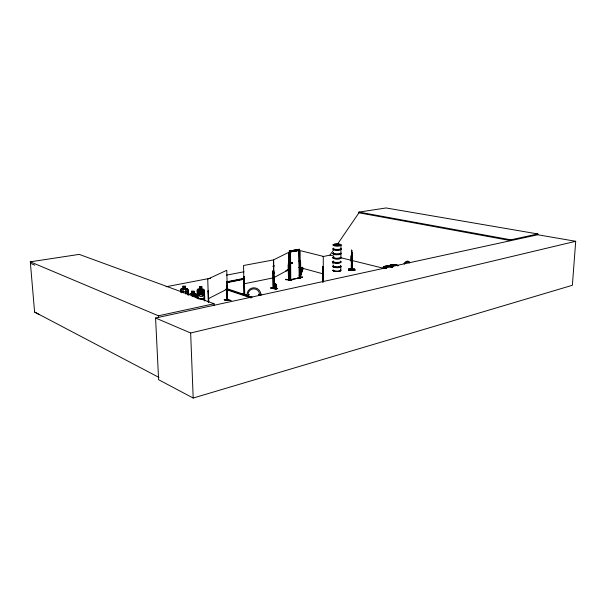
<?xml version="1.0" encoding="UTF-8"?>
<svg xmlns="http://www.w3.org/2000/svg" width="606" height="606" viewBox="0 0 606 606"><rect width="100%" height="100%" fill="white"/><g stroke="black" fill="none" stroke-linecap="round" stroke-linejoin="round"><path stroke-width="0.91" d="M322.672 281.911L322.687 266.988L323.271 267.057L322.687 266.988M322.846 281.873L322.862 266.951M323.074 282.025L323.096 267.094M323.248 281.987L323.278 256.376L300.129 250.589L300.281 277.881L300.72 277.995L300.667 277.351L300.061 277.29L300.531 277.427M351.745 268.178L351.404 266.049M351.571 259.565L351.442 258.406L351.518 258.868M351.654 257.633L351.503 256.338L351.563 257.512M351.404 266.004L351.283 256.755M351.382 260.928L351.442 257.421L351.351 258.247M333.012 264.095L333.012 262.216M351.283 256.929L351.283 256.52M340.814 270.465L340.837 266.852M340.943 249.414L340.913 253.194A4 0.864 0.3 0 1 336.277 254.255A4 0.864 0.3 0 1 333.626 252.922M340.943 248.649L340.973 244.991A3.962 0.818 0.3 0 0 335.194 244.203A3.962 0.818 0.3 0 0 334.906 245.612A3.962 0.818 0.3 0 0 340.981 244.991M348.723 270.018L355.01 270.155L348.723 270.094L354.995 269.753L355.01 270.17L348.738 270.162M351.328 258.967L351.215 256.52M351.313 260.33L351.268 261.125L351.275 258.209M351.427 260.489L351.359 255.679L351.192 258.512M351.639 252.376L351.7 269.95M351.904 253.702L351.745 270.094L351.685 250.089L351.722 268.776M351.692 268.64L351.995 270.087L351.881 252.831M351.988 270.071L351.942 269.337M354.692 268.625L348.458 268.519M337.398 244.339L358.949 212.804L358.957 212.1L386.098 207.964L537.84 233.961L537.787 234.764L155.575 318.014L158.613 379.72L193.185 398.036L572.375 285.282L575.7 241.294L537.787 234.764M351.472 259.338L351.495 259.845M351.7 257.505L351.722 252.672L351.791 253.49M351.541 269.253C351.359 263.512 351.919 272.73 351.298 268.079M351.722 250.907L351.745 251.513M351.738 260.951L351.851 259.088M351.904 253.747C351.76 250.157 351.874 263.618 351.768 255.793L351.563 257.482M351.351 257.05L351.382 256.202L351.556 258.414M351.495 265.564L351.442 266.928L351.344 264.655M351.753 257.247L351.692 258.626L351.321 255.126L351.359 255.717M351.291 255.717L351.321 255.126M537.84 233.961L510.828 239.817L510.782 240.65L358.949 212.804M227.008 299.826L227.629 299.667L227.614 300.371L227 300.493L227.394 300.296M351.571 252.414L351.601 251.801L351.738 252.179M273.298 288.017L273.859 287.888L273.117 288.6L272.935 270.859L273.42 270.761L273.867 288.532L273.579 287.858M351.525 261.822L351.533 260.292M275.132 287.191C274.935 278.404 279.449 291.168 273.783 288.358M274.98 288.517L275.404 284.047L274.548 288.403M351.616 252.634L351.669 252.179M276.889 288.789L277.018 288.63C268.413 288.183 268.746 287.517 277.04 288.35L277.003 288.691M270.776 287.752L270.647 288.168L277.04 288.714M244.779 294.774L244.173 276.518L243.657 276.624L244.15 294.895L243.559 265.504L273.427 259.936L273.867 288.547L273.215 288.577M203.934 298.947L204.601 296.645L204.351 290.266M203.995 299.031L199.329 298.803L203.995 299.031L204.654 296.682M297.637 278.071L302.636 277.018L297.629 278.321M302.402 277.283L297.425 278.351M241.938 293.834L246.187 295.569M303.174 268.003L299.75 277.737M300.379 276.056L303.174 268.511M299.758 274.359L300.394 272.685M301.023 271.003L301.97 268.488M299.122 275.518L302.288 267.148M351.419 268.072L352.025 269.481L351.51 268.367M292.039 262.762L291.471 263.284L291.547 262.671M292.137 263.322L292.13 262.769M351.586 262.148L351.336 261.065L351.442 262.368M391.241 265.352C394.514 266.117 388.484 265.443 391.953 265.723M391.681 265.579L392.067 265.595L391.59 265.769M397.741 265.792A4.409 1.007 1.2 0 0 391.218 265.398L391.431 265.723M385.742 267.072L385.484 267.11M385.795 266.882L385.136 266.678M386.037 266.973L385.158 266.693M194.109 296.41C196.617 293.827 193.216 293.971 193.185 296.637C193.435 294.584 189.526 293.092 191.928 295.864M333.997 256.073L329.997 255.111L333.717 249.717M338.913 258.709L339.511 258.664L338.83 258.679M288.744 280.04L288.486 252.467L273.67 259.807L274.026 288.403L274.086 287.577M288.524 279.533L288.585 279.525M339.102 245.65L339.595 245.672L338.898 245.665M273.829 287.721L274.336 287.767M334.853 244.816L335.466 244.642L334.754 244.43M335.58 244.642L334.497 244.597M334.959 244.635L335.323 244.445M187.375 290.956L188.042 290.971L187.375 290.956L187.519 294.645M189.602 294.168L190.398 293.372L191.905 293.471L191.814 291.069L194.162 291.213L194.223 293.637L195.844 293.713L196.624 294.614L196.73 298.303M197.518 297.932L197.223 289.918L198.064 289.085C201.98 290.433 196.905 284.646 201.942 286.85L201.919 289.357L203.177 290.183L203.328 294.675L202.199 296.539L199.957 296.44L198.692 294.471L198.533 289.986L199.7 289.236L199.616 286.827L201.942 286.85M181.459 290.797C179.762 290.592 182.883 291.001 181.535 292.645M187.936 289.524L188.178 295.092L187.936 289.524L187.148 288.623L185.497 288.577M227.644 300.341L226.758 270.299L207.737 279.161L208.502 302.258M185.375 286.199L185.398 288.676M292.168 263.307L291.607 263.049M260.739 295.274L261.883 294.236L260.762 294.258A6.825 6.568 0.5 0 0 253.808 287.797A6.825 6.568 0.5 0 0 247.112 294.493L245.983 294.516L247.649 296.008L249.271 294.455L248.127 294.478A5.696 5.484 0.5 0 1 253.717 288.888A5.696 5.484 0.5 0 1 259.519 294.281L258.391 294.296L259.573 295.289M203.866 291.675L204.525 291.706L203.866 291.675L204.078 300.068M197.458 296.364L198.442 298.682M198.064 289.085L203.661 289.327L204.457 290.221L204.767 301.023M201.995 289.274L203.661 289.327M198.018 291.418L197.283 291.463L198.018 291.418L198.207 298.887M197.223 289.918L197.594 297.864M241.696 294.19L245.869 295.637L241.673 294.228L241.976 293.796M196.624 294.614L195.783 293.812L190.398 293.478M194.162 291.213L194.147 293.705M190.852 294.281L191.988 293.554M300.068 277.927L300.667 277.987L300.568 261.057L300.015 260.989L300.129 277.942M291.698 279.934L285.638 279.343L291.706 280.222M285.646 279.699L291.827 280.207M273.109 287.956L273.859 287.903M391.953 265.489L390.915 265.61M384.893 266.776L384.78 267.079M230.742 300.303L224.303 299.569L230.916 300.568L224.296 299.955L224.281 299.569L230.75 300.561M273.912 277.639L288.645 269.662M244.316 294.88C244.112 293.607 244.779 293.986 244.082 294.804M274.117 288.373L273.814 270.662M288.373 262.913L288.517 280.177L288.153 264.875M208.381 298.682L227.273 289.047M208.267 302.227L208.229 290.857L208.828 302.083M208.456 290.888L207.896 291.024M226.546 281.851L226.849 281.692M339.057 258.406L338.905 258.557M334.656 244.672L335.118 244.786M227.348 300.493L226.955 285.471M244.066 294.819L244.582 294.721L244.173 276.518M392.143 265.67L391.696 265.769M384.772 266.92L385.371 266.822M385.257 266.882L385.969 266.935M391.378 265.519L390.991 265.731M155.575 318.014L190.655 332.997L575.7 241.294M275.927 289.168L271.7 287.502M38.898 314.362L34.595 312.045L30.3 261.822L158.416 315.794L214.054 303.75L214.107 305.5L213.706 305.356M276.222 289.062L271.708 287.752M275.45 288.797C283.26 288.183 268.481 288.403 275.45 288.857M300.568 261.057L300.72 277.995M299.243 249.263L299.591 277.896L299.243 249.263L289.274 251.066L289.524 279.911L289.592 251.255L299.296 249.498M289.524 279.911L290.433 279.813L290.198 251.899L298.713 250.354L299.22 278.071L290.41 279.707M291.251 279.533L299.591 277.896M243.968 283.835L273.67 277.783M244.324 276.563L243.657 276.624M227.25 282.078L243.923 278.76M272.639 273.048L274.495 272.677M286.54 270.284L290.244 269.549M226.515 282.366L244.112 278.866M287.63 270.208L289.479 269.837M227.265 282.616L243.938 279.29M272.647 273.564L274.503 273.192M285.615 270.973L290.244 270.056M299.508 268.208L302.288 267.655M226.5 281.828L244.097 278.336M272.806 272.639L274.654 272.268M288.547 269.511L290.403 269.147M298.735 267.488L300.584 267.125M166.112 286.752L210.638 278.192M226.402 275.162L244.029 271.768M272.783 266.239L274.639 265.882M288.547 263.209L290.494 263.209M298.75 261.247L300.606 260.891M322.869 256.611L330.035 255.103M291.357 262.883L292.16 262.83M298.766 250.27L290.138 251.838L290.38 279.828M289.274 251.066L299.425 249.308M298.69 250.384L290.168 251.914L299.061 250.483M244.627 294.046L244.642 294.705M385.833 267.041L384.893 267.11M30.3 261.822L79.197 254.384L214.054 303.75M273.351 288.001L273.306 288.661L272.935 270.859M391.574 265.473L391.279 265.36A4.409 1.007 1.2 0 0 390.9 266.905A4.439 1.023 1.1 0 0 384.59 266.822A4.439 1.023 1.1 0 0 384.651 268.269M300.462 278.025L300.296 277.26M351.775 250.528L351.753 250.089M351.586 257.747L351.594 259.876L351.351 259.065M348.723 269.799L354.995 269.791M351.503 260.868L351.328 258.913M351.571 262.042L351.616 261.171L351.639 262.057M351.298 268.132L351.291 266.004M185.398 286.176L182.951 286.13L183.042 288.532L181.497 288.464L180.656 289.312L180.77 292.062M181.512 288.57L187.118 288.698L187.852 289.554M180.77 291.554L188.049 291.759M385.371 266.92L385.59 266.701M276.503 287.274L275.571 284.017L275.609 285.585M275.465 284.116L275.578 288.554M334.762 244.756L334.921 244.779M224.462 299.818L230.916 300.546M358.957 212.1L510.828 239.817M341.322 257.876L383.462 268.246M300.228 267.617L323.263 273.912M290.35 262.443L290.365 263.595M243.627 294.645L246.142 295.478M227.28 288.774L252.217 297.152M227.068 289.304L251.104 297.394M225.303 289.251L251.119 297.97M30.421 263.277L34.747 265.155M288.797 280.017L288.433 279.389M34.595 312.045L158.954 377.417M291.903 263.443L291.675 262.799M185.413 288.653L186.663 289.486L186.837 293.963M194.178 293.69L195.374 294.561L195.473 297.243M197.488 296.342L198.367 298.781M275.73 284.093L276.654 288.395M351.601 251.876L351.738 252.747M351.662 252.853L351.745 253.263M351.624 256.603L351.707 257.02M351.518 258.489L351.586 258.913M351.419 261.156L351.488 261.587M351.382 264.89L351.457 265.33M275.669 284.025L276.139 287.183M351.374 257.202L351.495 258.05M351.344 260.065L351.472 260.928M275.654 284.108L276.2 288.509M158.416 315.794L158.507 317.673M183.057 286.191L183.133 288.615L181.974 289.357L182.08 292.039M183.33 292.971L183.186 289.388L185.451 289.456L185.625 293.925M181.391 290.865L181.467 292.713M180.762 289.32L180.853 292.077M190.655 332.997L193.185 398.036M194.306 297.167L194.208 294.486L192.019 294.349L192.087 296.137M191.897 291.153L191.958 293.577M196.518 294.66L196.617 297.394M208.472 298.326L208.6 302.061M226.773 281.873L227.25 300.523M226.727 288.464L227.023 300.5M289.456 251.111L289.706 279.964M290.532 252.005L290.766 279.813M340.86 249.195A3.947 0.833 0.3 0 1 336.307 250.172A3.947 0.833 0.3 0 1 333.694 248.892M340.83 252.975A3.939 0.848 0.3 0 1 336.292 253.975A3.939 0.848 0.3 0 1 333.679 252.664M333.671 253.429A3.939 0.856 0.3 0 0 335.785 254.709A3.939 0.856 0.3 0 0 340.92 253.959L340.898 257.595A3.947 0.871 0.3 0 1 335.762 258.376A3.947 0.871 0.3 0 1 333.648 257.065M340.799 257.277A3.931 0.864 0.3 0 1 336.269 258.292A3.931 0.864 0.3 0 1 333.664 256.959M340.883 253.467A4 0.864 0.3 0 1 336.277 254.49A4 0.864 0.3 0 1 333.626 253.156M340.913 248.695A4 0.841 0.3 0 1 336.3 249.687A4 0.841 0.3 0 1 333.648 248.384M340.86 248.43A3.947 0.833 0.3 0 1 336.315 249.407A3.947 0.833 0.3 0 1 333.694 248.134M340.913 248.93A4 0.841 0.3 0 1 336.3 249.922A4 0.841 0.3 0 1 333.648 248.619M340.898 257.8A3.947 0.871 0.3 0 1 335.762 258.565A3.947 0.871 0.3 0 1 333.648 257.255M340.42 261.89A3.931 0.886 0.3 0 1 339.322 262.996A3.931 0.886 0.3 0 1 334.27 262.921A3.931 0.886 0.3 0 1 333.633 261.784M340.398 265.633A3.924 0.901 0.3 0 1 339.299 266.769A3.924 0.901 0.3 0 1 334.247 266.685A3.924 0.901 0.3 0 1 333.618 265.526M340.367 269.897A3.916 0.924 0.3 0 1 337.224 271.223A3.916 0.924 0.3 0 1 333.171 270.003M340.443 266.125A3.984 0.917 0.3 0 1 337.247 267.451A3.984 0.917 0.3 0 1 333.126 266.231M340.443 265.89A3.984 0.917 0.3 0 1 337.247 267.216A3.984 0.917 0.3 0 1 333.126 265.996M340.474 261.391A3.984 0.901 0.3 0 1 339.36 262.512A3.984 0.901 0.3 0 1 334.232 262.436A3.984 0.901 0.3 0 1 333.595 261.284M340.428 261.133A3.931 0.886 0.3 0 1 339.33 262.239A3.931 0.886 0.3 0 1 334.27 262.163A3.931 0.886 0.3 0 1 333.641 261.027M340.883 258.171A3.931 0.871 0.3 0 1 335.769 258.936A3.931 0.871 0.3 0 1 333.664 257.633M340.474 261.618A3.984 0.901 0.3 0 1 339.36 262.746A3.984 0.901 0.3 0 1 334.232 262.671A3.984 0.901 0.3 0 1 333.595 261.512M340.898 257.951A3.947 0.871 0.3 0 1 335.762 258.717A3.947 0.871 0.3 0 1 333.648 257.406M340.398 266.39A3.924 0.909 0.3 0 1 337.747 267.685A3.924 0.909 0.3 0 1 332.989 266.723M340.375 270.147A3.931 0.924 0.3 0 1 337.731 271.473A3.931 0.924 0.3 0 1 332.967 270.496M340.375 270.003A3.931 0.924 0.3 0 1 337.224 271.337A3.931 0.924 0.3 0 1 333.156 270.109M392.9 266.958A4.447 1.015 1.2 0 1 390.772 265.223A4.447 1.015 1.2 0 1 398.24 265.792M392.074 266.966A4.477 1.03 1.1 0 0 384.568 266.398A4.469 1.03 1.1 0 0 386.658 268.155A4.447 1.023 1.1 0 1 384.583 266.39A4.447 1.023 1.1 0 1 392.044 266.958M385.567 268.2A4.477 1.03 1.1 0 1 384.568 266.564A4.477 1.03 1.1 0 1 391.605 266.882M386.658 268.147A4.477 1.03 1.1 0 1 384.568 266.398A4.469 1.03 1.1 0 1 392.067 266.973M403.997 263.527A5.984 3.931 -76.5 0 1 409.754 262.246M404.52 264.087A4.992 3.28 -76.5 0 1 409.33 263.019M198.806 290.024L200.427 292.849C197.238 296.092 200.063 296.985 200.927 293.38C201.934 297.016 204.911 296.493 201.419 292.88C204.328 289.895 201.942 288.767 200.927 292.312L199.639 290.145L198.806 290.024M291.183 262.731C291.024 264.292 292.796 262.269 291.183 262.731M196.7 296.395L195.965 296.425L196.7 296.395M184.928 286.646L183.474 286.6L183.504 287.403L184.966 287.441L184.928 286.646M201.472 287.312L200.033 287.252L200.063 288.055L201.503 288.115L201.472 287.312M201.972 290.138L199.73 290.039L199.889 294.524L202.131 294.622L201.972 290.138M193.708 291.668L192.307 291.577L192.337 292.38L193.738 292.463L193.708 291.668M334.906 245.46A3.962 0.811 0.3 0 0 340.981 244.839A3.962 0.811 0.3 0 0 335.201 244.059A3.962 0.811 0.3 0 0 334.906 245.46M334.913 245.839A3.947 0.811 0.3 0 0 340.966 245.218A3.947 0.811 0.3 0 0 335.201 244.438A3.947 0.811 0.3 0 0 334.913 245.839M390.787 265.042A4.431 1.015 1.2 0 0 392.908 266.761A4.424 1.007 1.2 0 1 390.794 265.049A4.431 1.015 1.2 0 1 398.233 265.602A4.424 1.007 1.2 0 0 390.794 265.049"/></g></svg>
